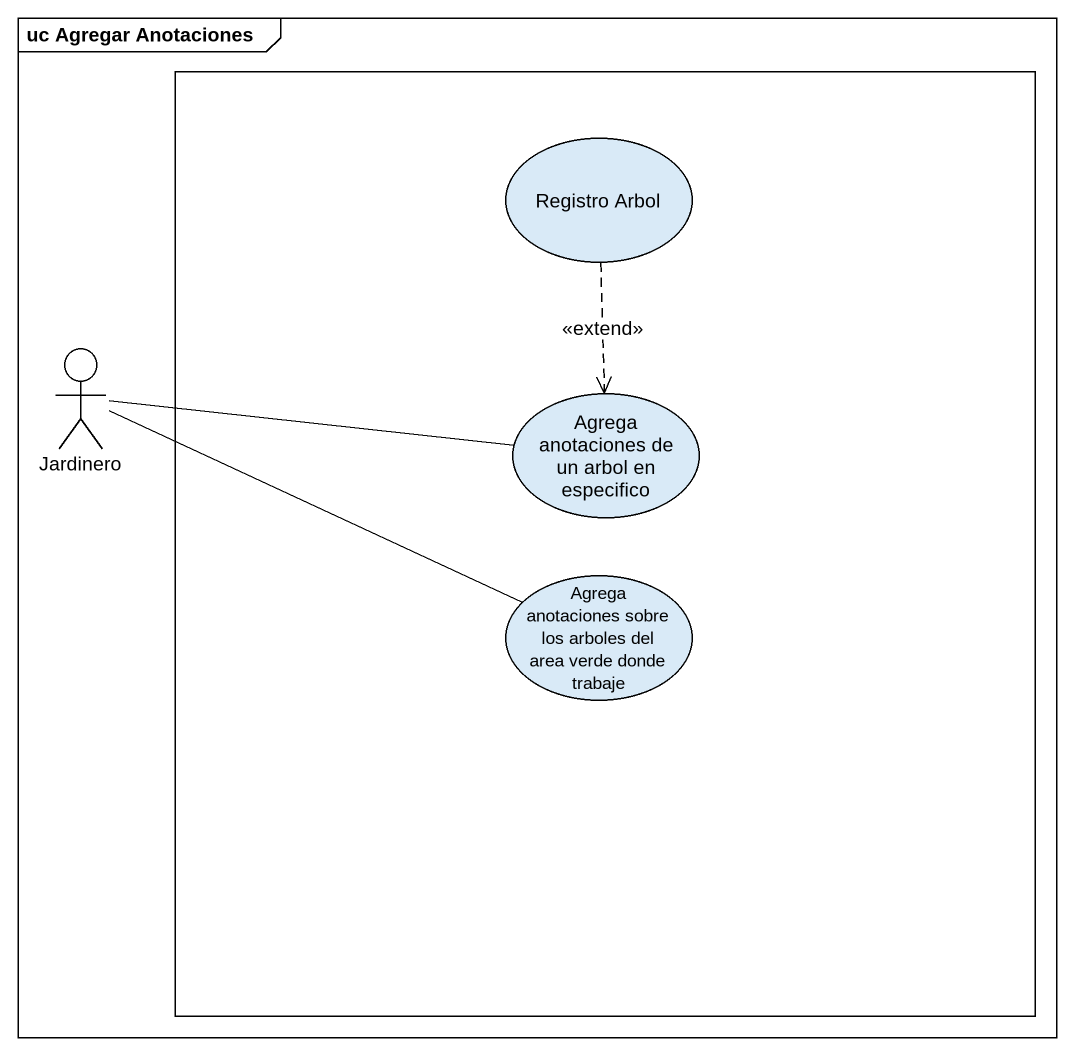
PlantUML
@startuml
mainframe uc Agregar Anotaciones
rectangle " " as rectangle1 {
  usecase "Registro Arbol" as Registro_Arbol
  usecase "Agrega anotaciones de un arbol en especifico" as Agrega_anotaciones_de_un
  usecase "Agrega anotaciones sobre los arboles del area verde donde trabaje" as Agrega_anotaciones_sobre
}
actor Jardinero
Registro_Arbol ..> Agrega_anotaciones_de_un : <<extend>>
Jardinero -right- Agrega_anotaciones_de_un
Jardinero -right- Agrega_anotaciones_sobre
@enduml
